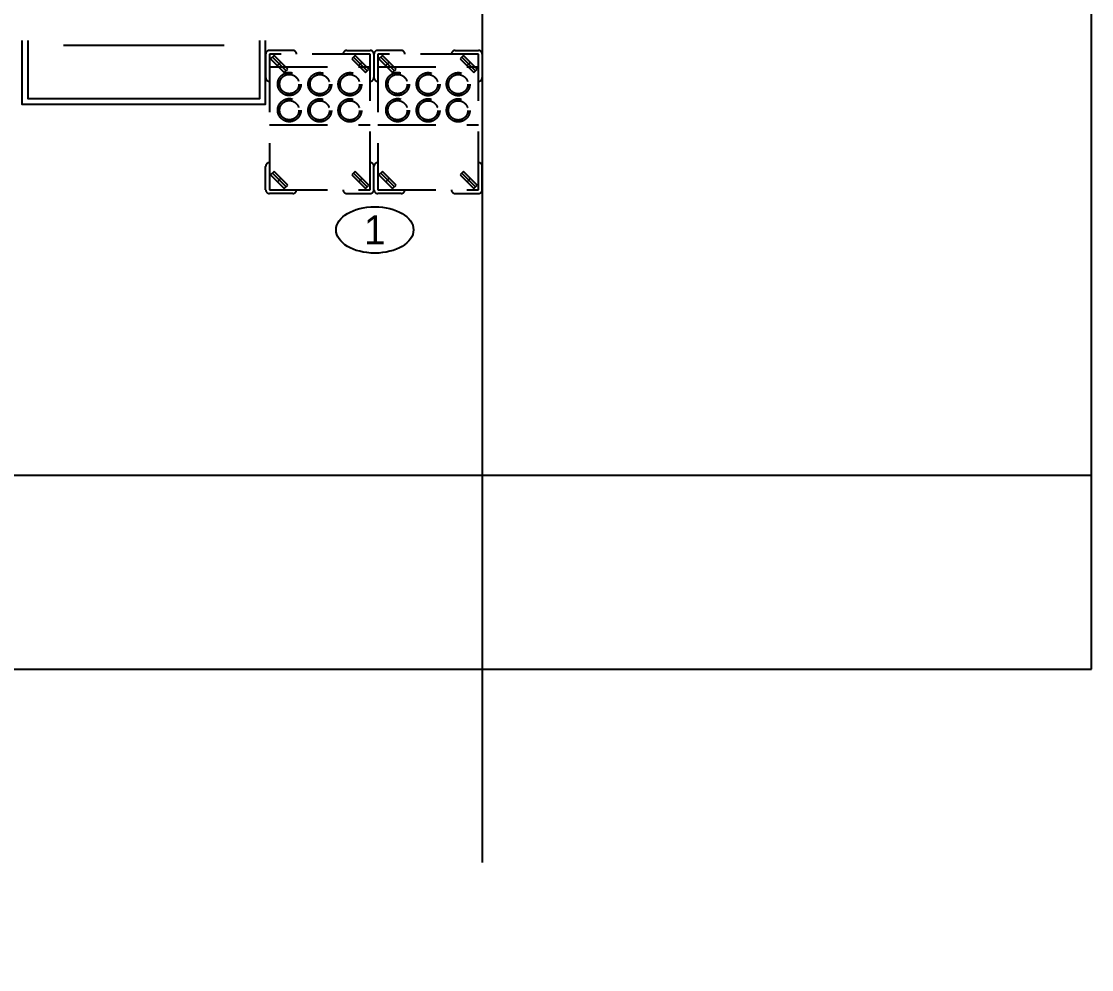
# Model space of a CAD drawing. Header units: millimetres. Extents: x 0 to 253659, y 0 to 59400.
# Drawn here: x 68366 to 73899, y 39056 to 43958 of the extents above; entities that cross this region are included whole.
import ezdxf
from ezdxf.enums import TextEntityAlignment as Align

# ---------------------------------------------------------------- set-up
doc = ezdxf.new("R2010")
doc.units = ezdxf.units.MM
doc.header["$LTSCALE"] = 200
doc.header["$MEASUREMENT"] = 0
doc.linetypes.add('HID', pattern=[2.3, 1.5, -0.8])
doc.layers.get('0').update_dxf_attribs({"linetype": 'CONTINUOUS'})
for name, color, linetype in [('1', 1, 'CONTINUOUS'), ('A-벽', 7, 'CONTINUOUS'), ('주방기구(기존)', 8, 'HID'), ('주방기구-기호', 9, 'CONTINUOUS')]:
    doc.layers.add(name, color=color, linetype=linetype)
doc.layers.add('6', color=7, linetype='CONTINUOUS', true_color=0xff99ff)
doc.layers.add('x', color=161, linetype='CONTINUOUS', plot=False)
doc.styles.add('MRS', font='NGULIM.TTF', dxfattribs={"height": 150})
doc.styles.get("Standard").update_dxf_attribs({"font": ''})
doc.styles.get('Standard').set_extended_font_data('Gulim')

# ---------------------------------------------------------------- blocks, each defined once
blk = doc.blocks.new('번호1', base_point=(104185.1, 80570.1))
at = {"color": 4}
blk.add_ellipse((104185.1, 80570.1), major_axis=(200, 0), ratio=0.6, dxfattribs=at)
at = {"style": 'MRS'}
blk.add_text('1', height=150, dxfattribs=at).set_placement((104185.1, 80570.1), align=Align.MIDDLE_CENTER)

msp = doc.modelspace()

# ---------------------------------------------------------------- linework, layer by layer
at = {"layer": '1'}
for p, q in [((70748.859, 53409.695), (70748.859, 39609.695)), ((73898.859, 41609.695), (51998.859, 41609.695))]:
    msp.add_line(p, q, dxfattribs=at)
at = {"layer": '6'}
msp.add_line((68583.859, 43834.695), (69413.859, 43834.695), dxfattribs=at)
for points in [[(68368.859, 43859.695), (68368.859, 43529.695), (69628.859, 43529.695), (69628.859, 43859.695)], [(68398.859, 43859.695), (68398.859, 43559.695), (69598.859, 43559.695), (69598.859, 43859.695)]]:
    msp.add_lwpolyline(points, dxfattribs=at)
at = {"layer": 'x'}
msp.add_lwpolyline([(73898.859, 40609.695), (73898.859, 53409.695), (51998.859, 53409.695), (51998.859, 40609.695), (73898.859, 40609.695)], dxfattribs=at)
at = {"layer": '주방기구(기존)'}
for p, q in [((69628.859, 43787.898), (69628.859, 43667.898)), ((69768.859, 43807.898), (69648.859, 43807.898)), ((69663.504, 43773.254), (69734.215, 43702.543)), ((70048.859, 43807.898), (70168.859, 43807.898)), ((70083.504, 43773.254), (70154.215, 43702.543)), ((70188.859, 43787.898), (70188.859, 43667.898)), ((70328.859, 43807.898), (70208.859, 43807.898)), ((70223.504, 43773.254), (70294.215, 43702.543)), ((70608.859, 43807.898), (70728.859, 43807.898)), ((70643.504, 43773.254), (70714.215, 43702.543)), ((70748.859, 43787.898), (70748.859, 43667.898)), ((69648.859, 43722.898), (70168.859, 43722.898)), ((69690.02, 43729.06), (69707.698, 43746.737)), ((70110.02, 43729.06), (70127.698, 43746.737)), ((70208.859, 43722.898), (70728.859, 43722.898)), ((70250.02, 43729.06), (70267.698, 43746.737)), ((70670.02, 43729.06), (70687.698, 43746.737)), ((69648.859, 43422.898), (70168.859, 43422.898)), ((70208.859, 43422.898), (70728.859, 43422.898)), ((69628.859, 43087.898), (69628.859, 43207.898)), ((69663.504, 43173.254), (69734.215, 43102.543)), ((70083.504, 43173.254), (70154.215, 43102.543)), ((70188.859, 43087.898), (70188.859, 43207.898)), ((70223.504, 43173.254), (70294.215, 43102.543)), ((70643.504, 43173.254), (70714.215, 43102.543)), ((70748.859, 43087.898), (70748.859, 43207.898)), ((69690.02, 43129.06), (69707.698, 43146.737)), ((70110.02, 43129.06), (70127.698, 43146.737)), ((70250.02, 43129.06), (70267.698, 43146.737)), ((70670.02, 43129.06), (70687.698, 43146.737)), ((69768.859, 43067.898), (69648.859, 43067.898)), ((70048.859, 43067.898), (70168.859, 43067.898)), ((70328.859, 43067.898), (70208.859, 43067.898)), ((70608.859, 43067.898), (70728.859, 43067.898))]:
    msp.add_line(p, q, dxfattribs=at)
for points in [[(69648.859, 43087.898), (70168.859, 43087.898), (70168.859, 43787.898), (69648.859, 43787.898)], [(69725.376, 43693.704), (69743.053, 43711.382), (69672.343, 43782.093), (69654.665, 43764.415)], [(70145.376, 43693.704), (70163.053, 43711.382), (70092.343, 43782.093), (70074.665, 43764.415)], [(70208.859, 43087.898), (70728.859, 43087.898), (70728.859, 43787.898), (70208.859, 43787.898)], [(70285.376, 43693.704), (70303.053, 43711.382), (70232.343, 43782.093), (70214.665, 43764.415)], [(70705.376, 43693.704), (70723.053, 43711.382), (70652.343, 43782.093), (70634.665, 43764.415)], [(69725.376, 43093.704), (69743.053, 43111.382), (69672.343, 43182.093), (69654.665, 43164.415)], [(70145.376, 43093.704), (70163.053, 43111.382), (70092.343, 43182.093), (70074.665, 43164.415)], [(70285.376, 43093.704), (70303.053, 43111.382), (70232.343, 43182.093), (70214.665, 43164.415)], [(70705.376, 43093.704), (70723.053, 43111.382), (70652.343, 43182.093), (70634.665, 43164.415)]]:
    msp.add_lwpolyline(points, close=True, dxfattribs=at)
for centre, radius in [((69751.117, 43634.142), 60), ((69751.117, 43634.142), 50), ((69908.81, 43633.267), 60), ((69908.81, 43633.267), 50), ((70064.359, 43633.267), 60), ((70064.359, 43633.267), 50), ((70311.117, 43634.142), 60), ((70311.117, 43634.142), 50), ((70468.81, 43633.267), 60), ((70468.81, 43633.267), 50), ((70624.359, 43633.267), 60), ((70624.359, 43633.267), 50), ((69751.117, 43498.872), 60), ((69751.117, 43498.872), 50), ((69908.81, 43497.997), 60), ((69908.81, 43497.997), 50), ((70064.359, 43497.997), 60), ((70064.359, 43497.997), 50), ((70311.117, 43498.872), 60), ((70311.117, 43498.872), 50), ((70468.81, 43497.997), 60), ((70468.81, 43497.997), 50), ((70624.359, 43497.997), 60), ((70624.359, 43497.997), 50)]:
    msp.add_circle(centre, radius, dxfattribs=at)
for centre, start, end in [((69648.859, 43787.898), 90, 180), ((69768.859, 43787.898), 0, 90), ((70048.859, 43787.898), 90, 180), ((70168.859, 43787.898), 0, 90), ((70208.859, 43787.898), 90, 180), ((70328.859, 43787.898), 0, 90), ((70608.859, 43787.898), 90, 180), ((70728.859, 43787.898), 0, 90), ((69648.859, 43667.898), 180, 270), ((70168.859, 43667.898), 270, 0), ((70208.859, 43667.898), 180, 270), ((70728.859, 43667.898), 270, 0), ((69648.859, 43207.898), 90, 180), ((70168.859, 43207.898), 0, 90), ((70208.859, 43207.898), 90, 180), ((70728.859, 43207.898), 0, 90), ((69648.859, 43087.898), 180, 270), ((69768.859, 43087.898), 270, 0), ((70048.859, 43087.898), 180, 270), ((70168.859, 43087.898), 270, 0), ((70208.859, 43087.898), 180, 270), ((70328.859, 43087.898), 270, 0), ((70608.859, 43087.898), 180, 270), ((70728.859, 43087.898), 270, 0)]:
    msp.add_arc(centre, 20, start, end, dxfattribs=at)

# ---------------------------------------------------------------- block references
at = {"layer": '주방기구-기호'}
msp.add_blockref('번호1', (70192.993, 42879.762), dxfattribs=at)

# ---------------------------------------------------------------- texts
at = {"layer": 'A-벽', "insert": (56860.275, 56025.894), "char_height": 20000, "attachment_point": 1}
msp.add_mtext_dynamic_manual_height_columns('2', width=367.11901, gutter_width=12.5, heights=[0], dxfattribs=at)

doc.saveas('drawing.dxf')
